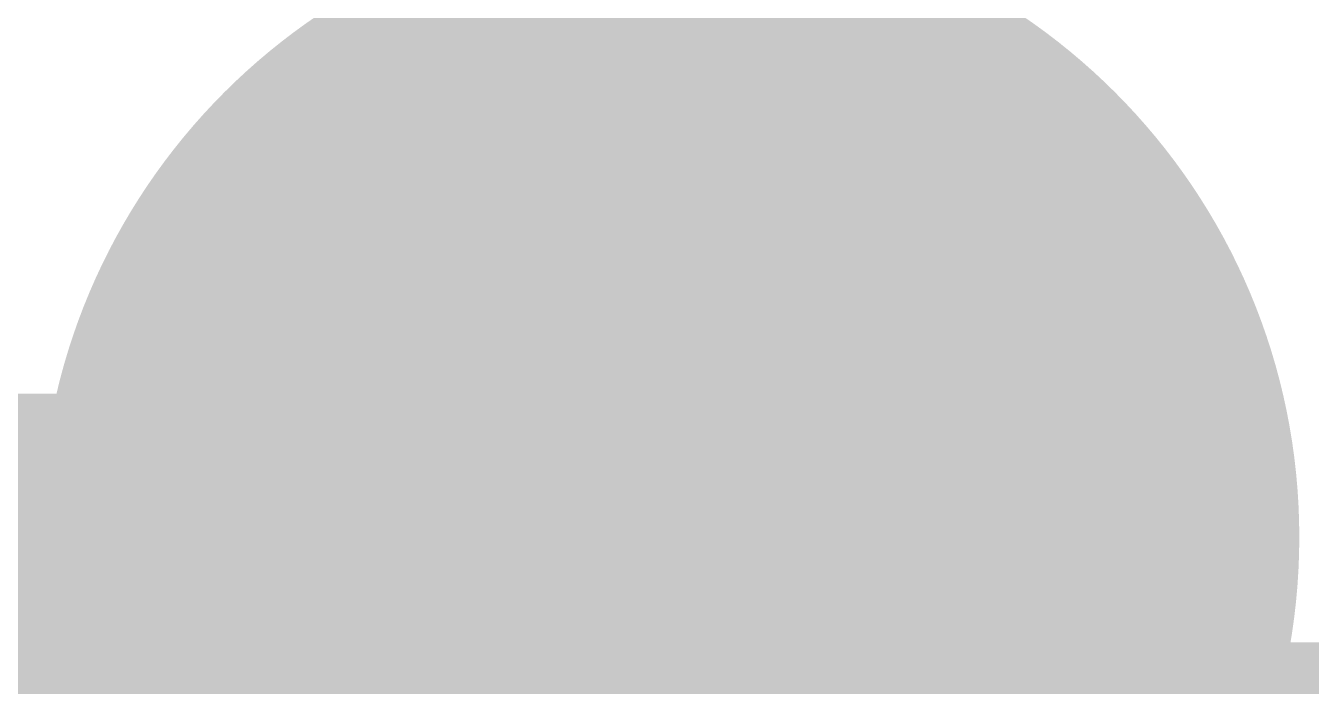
# Model space of a CAD drawing. Header units: inches. Extents: x 22 to 371, y 55 to 284.
# Drawn here: x 77.378 to 78.198, y 175.476 to 175.898 of the extents above; entities that cross this region are included whole.
import ezdxf

# ---------------------------------------------------------------- set-up
doc = ezdxf.new("R2010")
doc.units = ezdxf.units.IN
for name, color, linetype in [('Bottom Layer', 5, 'Continuous'), ('Bottom Solder', 6, 'Continuous'), ('Drill Drawing', 1, 'Continuous'), ('Layer 1', 16, 'Continuous'), ('Layer 2', 76, 'Continuous'), ('Top Layer', 1, 'Continuous'), ('Top Overlay', 2, 'Continuous'), ('Top Solder', 216, 'Continuous'), ('Via Holes', 16, 'Continuous')]:
    doc.layers.add(name, color=color, linetype=linetype)

# ---------------------------------------------------------------- blocks, each defined once
blk = doc.blocks.new('HDR1X2__325')
at = {"layer": 'Top Overlay'}
blk.add_lwpolyline([(-1.27002, -1.27, 0.2, 0.2, 0), (3.80998, -1.27, 0.2, 0.2, 0)], format="xyseb", dxfattribs=at)

msp = doc.modelspace()

# ---------------------------------------------------------------- hatches: boundary and pattern name
at = {"layer": 'Bottom Layer'}
h = msp.add_hatch(color=5, dxfattribs=at)
edge = h.paths.add_edge_path()
edge.add_arc((77.78887, 175.57128), 0.3, 0, 360)
at = {"layer": 'Bottom Solder'}
h = msp.add_hatch(color=6, dxfattribs=at)
edge = h.paths.add_edge_path()
edge.add_arc((77.78887, 175.57128), 0.4016, 0, 360)
at = {"layer": 'Layer 1'}
h = msp.add_hatch(color=16, dxfattribs=at)
edge = h.paths.add_edge_path()
edge.add_arc((77.78887, 175.57128), 0.3, 0, 360)
at = {"layer": 'Layer 2'}
h = msp.add_hatch(color=76, dxfattribs=at)
edge = h.paths.add_edge_path()
edge.add_arc((77.78887, 175.57128), 0.3, 0, 360)
at = {"layer": 'Top Layer'}
h = msp.add_hatch(color=1, dxfattribs=at)
edge = h.paths.add_edge_path()
edge.add_arc((77.78887, 175.57128), 0.3, 0, 360)
at = {"layer": 'Top Solder'}
h = msp.add_hatch(color=216, dxfattribs=at)
edge = h.paths.add_edge_path()
edge.add_arc((77.78887, 175.57128), 0.4016, 0, 360)
at = {"layer": 'Via Holes'}
h = msp.add_hatch(color=7, dxfattribs=at)
edge = h.paths.add_edge_path()
edge.add_arc((77.78887, 175.57128), 0.15, 0, 360)

# ---------------------------------------------------------------- linework, layer by layer
at = {"layer": 'Bottom Layer'}
for points in [[(77.80478, 175.65475, 0.1778, 0.1778, 0), (77.80478, 176.12459, 0.1778, 0.1778, 0)], [(77.724, 175.57396, 0.1778, 0.1778, 0), (77.80478, 175.65475, 0.1778, 0.1778, 0)]]:
    msp.add_lwpolyline(points, format="xyseb", dxfattribs=at)
for points in [[(77.76033, 175.65475, 0.0889, 0.0889, 1), (77.84923, 175.65475, 0.0889, 0.0889, 1)], [(77.76033, 175.65475, 0.0889, 0.0889, 1), (77.84923, 175.65475, 0.0889, 0.0889, 1)], [(77.67955, 175.57396, 0.0889, 0.0889, 1), (77.76845, 175.57396, 0.0889, 0.0889, 1)]]:
    msp.add_lwpolyline(points, format="xyseb", close=True, dxfattribs=at)
at = {"layer": 'Drill Drawing'}
for points in [[(77.53487, 175.82528, 0.0508, 0.0508, 0), (77.78887, 175.69828, 0.0508, 0.0508, 0)], [(77.53487, 175.82528, 0.0508, 0.0508, 0), (77.66187, 175.57128, 0.0508, 0.0508, 0)], [(77.78887, 175.69828, 0.0508, 0.0508, 0), (78.04287, 175.82528, 0.0508, 0.0508, 0)], [(77.91587, 175.57128, 0.0508, 0.0508, 0), (78.04287, 175.82528, 0.0508, 0.0508, 0)], [(77.53487, 175.31728, 0.0508, 0.0508, 0), (77.66187, 175.57128, 0.0508, 0.0508, 0)], [(77.91587, 175.57128, 0.0508, 0.0508, 0), (78.04287, 175.31728, 0.0508, 0.0508, 0)]]:
    msp.add_lwpolyline(points, format="xyseb", dxfattribs=at)
for points in [[(77.52217, 175.82528, 0.0254, 0.0254, 1), (77.54757, 175.82528, 0.0254, 0.0254, 1)], [(77.52217, 175.82528, 0.0254, 0.0254, 1), (77.54757, 175.82528, 0.0254, 0.0254, 1)], [(78.03017, 175.82528, 0.0254, 0.0254, 1), (78.05557, 175.82528, 0.0254, 0.0254, 1)], [(78.03017, 175.82528, 0.0254, 0.0254, 1), (78.05557, 175.82528, 0.0254, 0.0254, 1)], [(77.77617, 175.69828, 0.0254, 0.0254, 1), (77.80157, 175.69828, 0.0254, 0.0254, 1)], [(77.77617, 175.69828, 0.0254, 0.0254, 1), (77.80157, 175.69828, 0.0254, 0.0254, 1)], [(77.64917, 175.57128, 0.0254, 0.0254, 1), (77.67457, 175.57128, 0.0254, 0.0254, 1)], [(77.64917, 175.57128, 0.0254, 0.0254, 1), (77.67457, 175.57128, 0.0254, 0.0254, 1)], [(77.90317, 175.57128, 0.0254, 0.0254, 1), (77.92857, 175.57128, 0.0254, 0.0254, 1)], [(77.90317, 175.57128, 0.0254, 0.0254, 1), (77.92857, 175.57128, 0.0254, 0.0254, 1)]]:
    msp.add_lwpolyline(points, format="xyseb", close=True, dxfattribs=at)
at = {"layer": 'Top Layer'}
for points in [[(77.20526, 175.57396, 0.1778, 0.1778, 0), (77.78619, 175.57396, 0.1778, 0.1778, 0)], [(77.78619, 175.57396, 0.1778, 0.1778, 0), (77.78887, 175.57128, 0.1778, 0.1778, 0)], [(77.7875, 174.43901, 0.1778, 0.1778, 0), (77.7875, 175.57128, 0.1778, 0.1778, 0)]]:
    msp.add_lwpolyline(points, format="xyseb", dxfattribs=at)
for points in [[(77.74174, 175.57396, 0.0889, 0.0889, 1), (77.83064, 175.57396, 0.0889, 0.0889, 1)], [(77.74174, 175.57396, 0.0889, 0.0889, 1), (77.83064, 175.57396, 0.0889, 0.0889, 1)], [(77.74305, 175.57128, 0.0889, 0.0889, 1), (77.83195, 175.57128, 0.0889, 0.0889, 1)], [(77.74442, 175.57128, 0.0889, 0.0889, 1), (77.83332, 175.57128, 0.0889, 0.0889, 1)]]:
    msp.add_lwpolyline(points, format="xyseb", close=True, dxfattribs=at)

# ---------------------------------------------------------------- block references
msp.add_blockref('HDR1X2__325', (76.51752, 176.6742))

doc.saveas('drawing.dxf')
